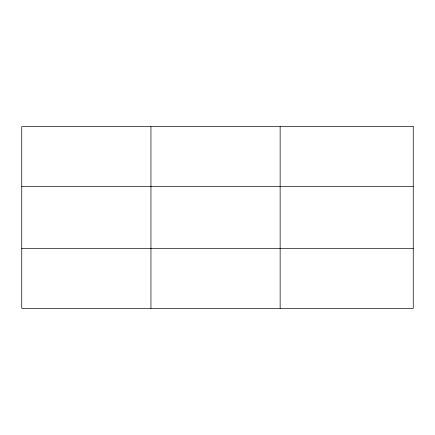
<?xml version="1.0" encoding="UTF-8"?>
<svg xmlns="http://www.w3.org/2000/svg" width="435" height="435" viewBox="0 0 435 435"><rect width="100%" height="100%" fill="white"/><g stroke="black" fill="none" stroke-linecap="round" stroke-linejoin="round"><path stroke-width="0.65" d="M150.945 126.672L150.945 308.328M280.14 126.672L280.14 308.328M21.75 186.62L413.25 186.62M21.75 248.38L413.25 248.38M413.25 126.672L413.25 308.328L21.75 308.328L21.75 126.672L413.25 126.672"/></g></svg>
